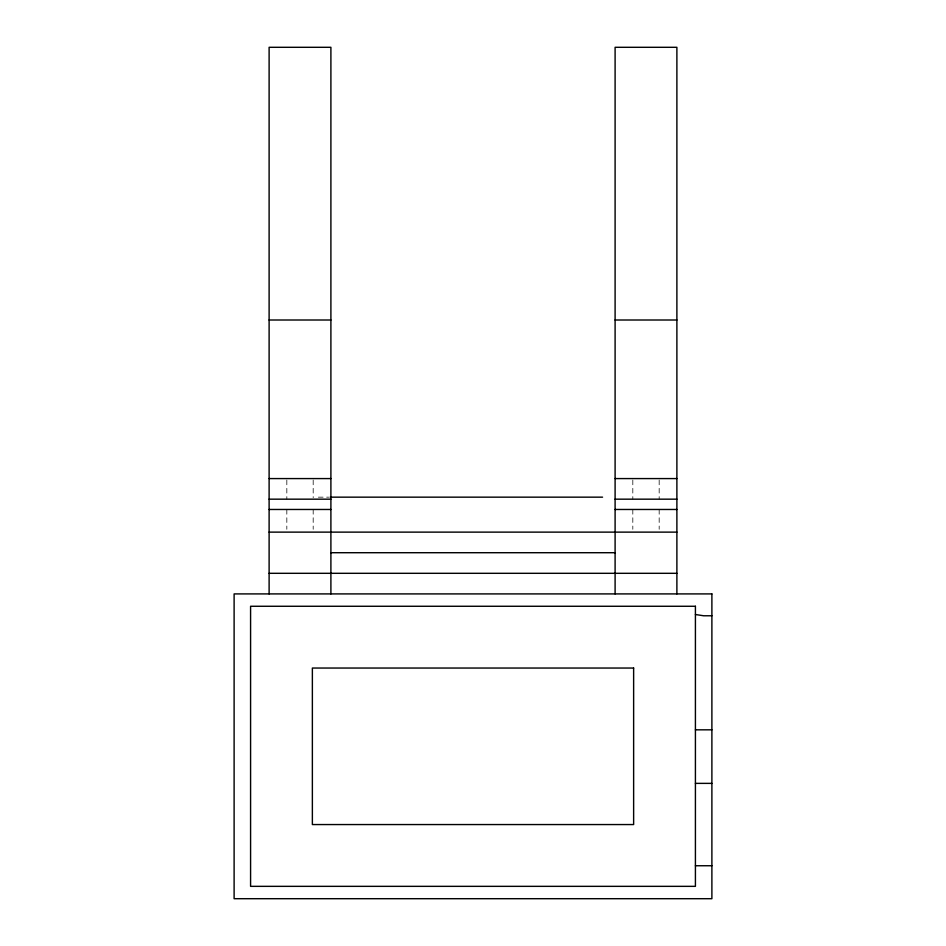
<?xml version="1.0" encoding="UTF-8"?>
<svg xmlns="http://www.w3.org/2000/svg" width="946" height="946" viewBox="0 0 946 946"><rect width="100%" height="100%" fill="white"/><g stroke="black" fill="none" stroke-linecap="round" stroke-linejoin="round"><path stroke-width="0.71" stroke-dasharray="4.73 3.55" d="M318.364 497.158L328.664 497.158M659.173 480.048L659.173 499.169M659.173 509.468L659.173 529.287M632.815 480.048L632.815 499.169M632.815 509.468L632.815 529.287M313.185 480.048L313.185 497.702M313.185 509.468L313.185 529.287M286.827 480.048L286.827 499.169M286.827 509.468L286.827 529.287"/><path stroke-width="1.42" d="M269.113 320.008L330.899 320.008M615.101 320.008L676.887 320.008M269.113 478.581L330.899 478.581M615.101 478.581L676.887 478.581M330.142 497.158L602.567 497.158M269.113 499.169L330.899 499.169M615.101 499.169L676.887 499.169M269.113 509.468L330.899 509.468M615.101 509.468L676.887 509.468M269.113 532.125L676.887 532.125M330.899 552.712L615.101 552.712M269.113 573.311L676.887 573.311M711.889 615.775L703.658 615.775L695.416 614.498M695.416 729.827L711.889 729.827M695.416 783.371L711.889 783.371M695.416 865.744L711.889 865.744M676.887 593.911L676.887 47.3L615.101 47.3L615.101 593.911M330.899 593.911L330.899 47.3L269.113 47.3L269.113 593.911M711.889 593.911L234.111 593.911L234.111 898.7L711.889 898.7L711.889 593.911M695.416 606.268L250.584 606.268L250.584 886.343L695.416 886.343L695.416 606.268M633.631 668.042L312.369 668.042L312.369 824.557L633.631 824.557L633.631 668.042"/></g></svg>
